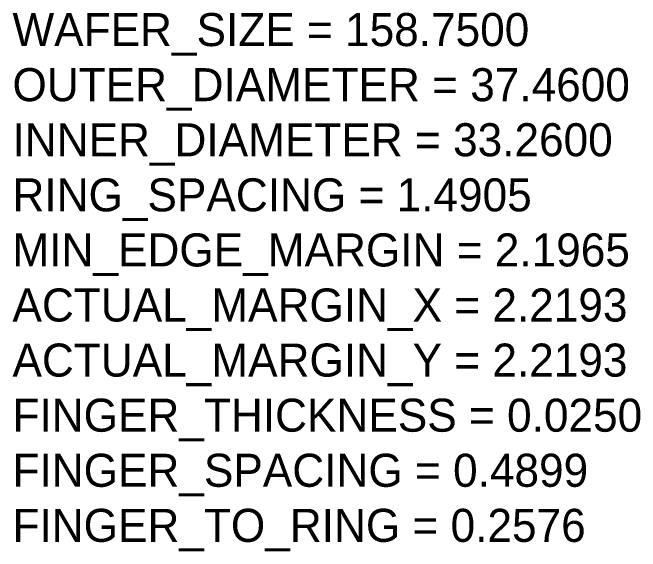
# Model space of a CAD drawing. Header units: millimetres. Extents: x -1 to 276, y -26 to 224.
# Drawn here: x 218.8 to 275.8, y 112.9 to 161.8 of the extents above; entities that cross this region are included whole.
import ezdxf

# ---------------------------------------------------------------- set-up
doc = ezdxf.new("R2010")
doc.units = ezdxf.units.MM
doc.layers.add('DIMS', color=3, linetype='Continuous')

msp = doc.modelspace()

# ---------------------------------------------------------------- texts
at = {"layer": 'DIMS', "color": 3}
for s, p in [('WAFER_SIZE = 158.7500', (218.75, 158.75)), ('OUTER_DIAMETER = 37.4600', (218.75, 153.75)), ('INNER_DIAMETER = 33.2600', (218.75, 148.75)), ('RING_SPACING = 1.4905', (218.75, 143.75)), ('MIN_EDGE_MARGIN = 2.1965', (218.75, 138.75)), ('ACTUAL_MARGIN_X = 2.2193', (218.75, 133.75)), ('ACTUAL_MARGIN_Y = 2.2193', (218.75, 128.75)), ('FINGER_THICKNESS = 0.0250', (218.75, 123.75)), ('FINGER_SPACING = 0.4899', (218.75, 118.75)), ('FINGER_TO_RING = 0.2576', (218.75, 113.75))]:
    msp.add_text(s, height=3, dxfattribs=at).set_placement(p)

doc.saveas('drawing.dxf')
